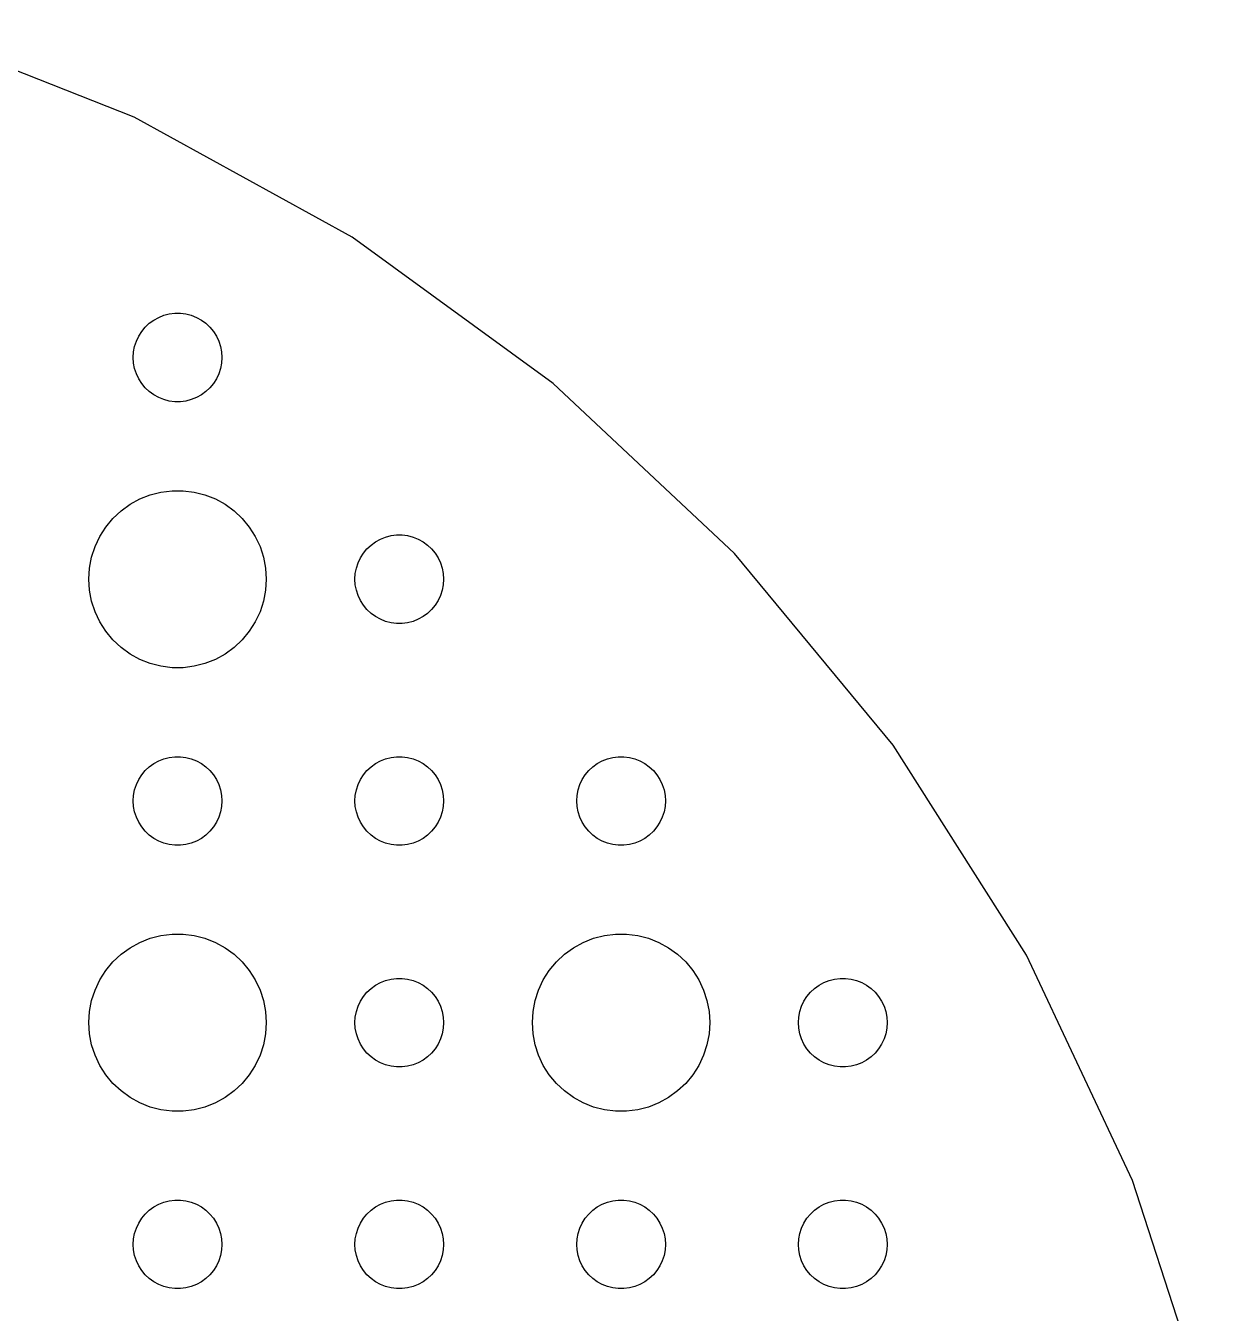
# Model space of a CAD drawing. Header units: metres. Extents: x -67 to 67, y -67 to 67.
# Drawn here: x 24.86 to 64.9, y 20.17 to 63.72 of the extents above; entities that cross this region are included whole.
import ezdxf

# ---------------------------------------------------------------- set-up
doc = ezdxf.new("R2010")
doc.units = ezdxf.units.M

msp = doc.modelspace()

# ---------------------------------------------------------------- linework, layer by layer
for p, q in [((28.5272, 60.6234), (20.7041, 63.7208)), ((35.9004, 56.57), (28.5272, 60.6234)), ((42.7074, 51.6244), (35.9004, 56.57)), ((28.9065, 53.5268), (29.0439, 53.6558)), ((29.0439, 53.6558), (29.1963, 53.7665)), ((29.1963, 53.7665), (29.3613, 53.8572)), ((29.3613, 53.8572), (29.5365, 53.9266)), ((29.5365, 53.9266), (29.7189, 53.9734)), ((29.7189, 53.9734), (29.9058, 53.997)), ((29.9058, 53.997), (30.0942, 53.997)), ((30.0942, 53.997), (30.2811, 53.9734)), ((30.2811, 53.9734), (30.4635, 53.9266)), ((30.4635, 53.9266), (30.6387, 53.8572)), ((30.6387, 53.8572), (30.8037, 53.7665)), ((30.8037, 53.7665), (30.9561, 53.6558)), ((30.9561, 53.6558), (31.0934, 53.5268)), ((28.6053, 53.0522), (28.6855, 53.2226)), ((28.6855, 53.2226), (28.7865, 53.3817)), ((28.7865, 53.3817), (28.9065, 53.5268)), ((31.0934, 53.5268), (31.2135, 53.3817)), ((31.2135, 53.3817), (31.3145, 53.2226)), ((31.3145, 53.2226), (31.3947, 53.0522)), ((28.5118, 52.688), (28.5471, 52.873)), ((28.5471, 52.873), (28.6053, 53.0522)), ((31.3947, 53.0522), (31.4529, 52.873)), ((31.4529, 52.873), (31.4882, 52.688)), ((28.5, 52.5), (28.5118, 52.688)), ((28.5118, 52.312), (28.5, 52.5)), ((28.5471, 52.127), (28.5118, 52.312)), ((31.4882, 52.312), (31.4529, 52.127)), ((31.4882, 52.688), (31.5, 52.5)), ((31.5, 52.5), (31.4882, 52.312)), ((28.6053, 51.9478), (28.5471, 52.127)), ((28.6855, 51.7774), (28.6053, 51.9478)), ((31.3947, 51.9478), (31.3145, 51.7774)), ((31.4529, 52.127), (31.3947, 51.9478)), ((28.7865, 51.6183), (28.6855, 51.7774)), ((28.9065, 51.4732), (28.7865, 51.6183)), ((29.0439, 51.3442), (28.9065, 51.4732)), ((31.0934, 51.4732), (30.9561, 51.3442)), ((31.2135, 51.6183), (31.0934, 51.4732)), ((31.3145, 51.7774), (31.2135, 51.6183)), ((48.8409, 45.8647), (42.7074, 51.6244)), ((29.1963, 51.2335), (29.0439, 51.3442)), ((29.3613, 51.1428), (29.1963, 51.2335)), ((29.5365, 51.0734), (29.3613, 51.1428)), ((29.7189, 51.0266), (29.5365, 51.0734)), ((29.9058, 51.003), (29.7189, 51.0266)), ((30.0942, 51.003), (29.9058, 51.003)), ((30.2811, 51.0266), (30.0942, 51.003)), ((30.4635, 51.0734), (30.2811, 51.0266)), ((30.6387, 51.1428), (30.4635, 51.0734)), ((30.8037, 51.2335), (30.6387, 51.1428)), ((30.9561, 51.3442), (30.8037, 51.2335)), ((29.0729, 47.8532), (29.4379, 47.9469)), ((29.4379, 47.9469), (29.8116, 47.9941)), ((29.8116, 47.9941), (30.1884, 47.9941)), ((30.1884, 47.9941), (30.5621, 47.9469)), ((30.5621, 47.9469), (30.927, 47.8532)), ((28.0877, 47.3115), (28.3925, 47.533)), ((28.3925, 47.533), (28.7227, 47.7145)), ((28.7227, 47.7145), (29.0729, 47.8532)), ((30.927, 47.8532), (31.2773, 47.7145)), ((31.2773, 47.7145), (31.6075, 47.533)), ((31.6075, 47.533), (31.9123, 47.3115)), ((27.5729, 46.7634), (27.8131, 47.0536)), ((27.8131, 47.0536), (28.0877, 47.3115)), ((31.9123, 47.3115), (32.1869, 47.0536)), ((32.1869, 47.0536), (32.427, 46.7634)), ((27.3711, 46.4453), (27.5729, 46.7634)), ((32.427, 46.7634), (32.6289, 46.4453)), ((27.2107, 46.1044), (27.3711, 46.4453)), ((32.6289, 46.4453), (32.7893, 46.1044)), ((36.5439, 46.1558), (36.6963, 46.2665)), ((36.6963, 46.2665), (36.8613, 46.3572)), ((36.8613, 46.3572), (37.0365, 46.4266)), ((37.0365, 46.4266), (37.2189, 46.4734)), ((37.2189, 46.4734), (37.4058, 46.497)), ((37.4058, 46.497), (37.5942, 46.497)), ((37.5942, 46.497), (37.7811, 46.4734)), ((37.7811, 46.4734), (37.9635, 46.4266)), ((37.9635, 46.4266), (38.1387, 46.3572)), ((38.1387, 46.3572), (38.3037, 46.2665)), ((38.3037, 46.2665), (38.4561, 46.1558)), ((27.0237, 45.376), (27.0942, 45.7461)), ((27.0942, 45.7461), (27.2107, 46.1044)), ((32.7893, 46.1044), (32.9057, 45.7461)), ((32.9057, 45.7461), (32.9763, 45.376)), ((36.1855, 45.7226), (36.2865, 45.8817)), ((36.2865, 45.8817), (36.4065, 46.0268)), ((36.4065, 46.0268), (36.5439, 46.1558)), ((38.4561, 46.1558), (38.5934, 46.0268)), ((38.5934, 46.0268), (38.7135, 45.8817)), ((38.7135, 45.8817), (38.8145, 45.7226)), ((54.2041, 39.3816), (48.8409, 45.8647)), ((27, 45), (27.0237, 45.376)), ((32.9763, 45.376), (33, 45)), ((36.0118, 45.188), (36.0471, 45.373)), ((36.0471, 45.373), (36.1053, 45.5522)), ((36.1053, 45.5522), (36.1855, 45.7226)), ((38.8145, 45.7226), (38.8947, 45.5522)), ((38.8947, 45.5522), (38.9529, 45.373)), ((38.9529, 45.373), (38.9882, 45.188)), ((27.0237, 44.624), (27, 45)), ((33, 45), (32.9763, 44.624)), ((36, 45), (36.0118, 45.188)), ((36.0118, 44.812), (36, 45)), ((38.9882, 45.188), (39, 45)), ((39, 45), (38.9882, 44.812)), ((27.0942, 44.2539), (27.0237, 44.624)), ((32.9763, 44.624), (32.9057, 44.2539)), ((36.0471, 44.627), (36.0118, 44.812)), ((36.1053, 44.4478), (36.0471, 44.627)), ((36.1855, 44.2774), (36.1053, 44.4478)), ((38.8947, 44.4478), (38.8145, 44.2774)), ((38.9529, 44.627), (38.8947, 44.4478)), ((38.9882, 44.812), (38.9529, 44.627)), ((27.2107, 43.8956), (27.0942, 44.2539)), ((32.9057, 44.2539), (32.7893, 43.8956)), ((36.2865, 44.1183), (36.1855, 44.2774)), ((36.4065, 43.9732), (36.2865, 44.1183)), ((38.7135, 44.1183), (38.5934, 43.9732)), ((38.8145, 44.2774), (38.7135, 44.1183)), ((27.3711, 43.5547), (27.2107, 43.8956)), ((27.5729, 43.2366), (27.3711, 43.5547)), ((32.6289, 43.5547), (32.427, 43.2366)), ((32.7893, 43.8956), (32.6289, 43.5547)), ((36.5439, 43.8442), (36.4065, 43.9732)), ((36.6963, 43.7335), (36.5439, 43.8442)), ((36.8613, 43.6428), (36.6963, 43.7335)), ((37.0365, 43.5734), (36.8613, 43.6428)), ((37.2189, 43.5266), (37.0365, 43.5734)), ((37.9635, 43.5734), (37.7811, 43.5266)), ((38.1387, 43.6428), (37.9635, 43.5734)), ((38.3037, 43.7335), (38.1387, 43.6428)), ((38.4561, 43.8442), (38.3037, 43.7335)), ((38.5934, 43.9732), (38.4561, 43.8442)), ((27.8131, 42.9464), (27.5729, 43.2366)), ((32.427, 43.2366), (32.1869, 42.9464)), ((37.4058, 43.503), (37.2189, 43.5266)), ((37.5942, 43.503), (37.4058, 43.503)), ((37.7811, 43.5266), (37.5942, 43.503)), ((28.0877, 42.6885), (27.8131, 42.9464)), ((28.3925, 42.467), (28.0877, 42.6885)), ((31.9123, 42.6885), (31.6075, 42.467)), ((32.1869, 42.9464), (31.9123, 42.6885)), ((28.7227, 42.2855), (28.3925, 42.467)), ((29.0729, 42.1468), (28.7227, 42.2855)), ((31.2773, 42.2855), (30.927, 42.1468)), ((31.6075, 42.467), (31.2773, 42.2855)), ((29.4379, 42.0531), (29.0729, 42.1468)), ((29.8116, 42.0059), (29.4379, 42.0531)), ((30.1884, 42.0059), (29.8116, 42.0059)), ((30.5621, 42.0531), (30.1884, 42.0059)), ((30.927, 42.1468), (30.5621, 42.0531)), ((58.7125, 32.2775), (54.2041, 39.3816)), ((29.0439, 38.6558), (29.1963, 38.7665)), ((29.1963, 38.7665), (29.3613, 38.8572)), ((29.3613, 38.8572), (29.5365, 38.9266)), ((29.5365, 38.9266), (29.7189, 38.9734)), ((29.7189, 38.9734), (29.9058, 38.997)), ((29.9058, 38.997), (30.0942, 38.997)), ((30.0942, 38.997), (30.2811, 38.9734)), ((30.2811, 38.9734), (30.4635, 38.9266)), ((30.4635, 38.9266), (30.6387, 38.8572)), ((30.6387, 38.8572), (30.8037, 38.7665)), ((30.8037, 38.7665), (30.9561, 38.6558)), ((36.5439, 38.6558), (36.6963, 38.7665)), ((36.6963, 38.7665), (36.8613, 38.8572)), ((36.8613, 38.8572), (37.0365, 38.9266)), ((37.0365, 38.9266), (37.2189, 38.9734)), ((37.2189, 38.9734), (37.4058, 38.997)), ((37.4058, 38.997), (37.5942, 38.997)), ((37.5942, 38.997), (37.7811, 38.9734)), ((37.7811, 38.9734), (37.9635, 38.9266)), ((37.9635, 38.9266), (38.1387, 38.8572)), ((38.1387, 38.8572), (38.3037, 38.7665)), ((38.3037, 38.7665), (38.4561, 38.6558)), ((44.0439, 38.6558), (44.1963, 38.7665)), ((44.1963, 38.7665), (44.3613, 38.8572)), ((44.3613, 38.8572), (44.5365, 38.9266)), ((44.5365, 38.9266), (44.7189, 38.9734)), ((44.7189, 38.9734), (44.9058, 38.997)), ((44.9058, 38.997), (45.0942, 38.997)), ((45.0942, 38.997), (45.2811, 38.9734)), ((45.2811, 38.9734), (45.4635, 38.9266)), ((45.4635, 38.9266), (45.6387, 38.8572)), ((45.6387, 38.8572), (45.8037, 38.7665)), ((45.8037, 38.7665), (45.9561, 38.6558)), ((28.6855, 38.2226), (28.7865, 38.3817)), ((28.7865, 38.3817), (28.9065, 38.5268)), ((28.9065, 38.5268), (29.0439, 38.6558)), ((30.9561, 38.6558), (31.0934, 38.5268)), ((31.0934, 38.5268), (31.2135, 38.3817)), ((31.2135, 38.3817), (31.3145, 38.2226)), ((36.1855, 38.2226), (36.2865, 38.3817)), ((36.2865, 38.3817), (36.4065, 38.5268)), ((36.4065, 38.5268), (36.5439, 38.6558)), ((38.4561, 38.6558), (38.5934, 38.5268)), ((38.5934, 38.5268), (38.7135, 38.3817)), ((38.7135, 38.3817), (38.8145, 38.2226)), ((43.6855, 38.2226), (43.7865, 38.3817)), ((43.7865, 38.3817), (43.9065, 38.5268)), ((43.9065, 38.5268), (44.0439, 38.6558)), ((45.9561, 38.6558), (46.0934, 38.5268)), ((46.0934, 38.5268), (46.2135, 38.3817)), ((46.2135, 38.3817), (46.3145, 38.2226)), ((28.5471, 37.873), (28.6053, 38.0522)), ((28.6053, 38.0522), (28.6855, 38.2226)), ((31.3145, 38.2226), (31.3947, 38.0522)), ((31.3947, 38.0522), (31.4529, 37.873)), ((36.0471, 37.873), (36.1053, 38.0522)), ((36.1053, 38.0522), (36.1855, 38.2226)), ((38.8145, 38.2226), (38.8947, 38.0522)), ((38.8947, 38.0522), (38.9529, 37.873)), ((43.5471, 37.873), (43.6053, 38.0522)), ((43.6053, 38.0522), (43.6855, 38.2226)), ((46.3145, 38.2226), (46.3947, 38.0522)), ((46.3947, 38.0522), (46.4529, 37.873)), ((28.5, 37.5), (28.5118, 37.688)), ((28.5118, 37.312), (28.5, 37.5)), ((28.5118, 37.688), (28.5471, 37.873)), ((31.4529, 37.873), (31.4882, 37.688)), ((31.4882, 37.688), (31.5, 37.5)), ((31.5, 37.5), (31.4882, 37.312)), ((36, 37.5), (36.0118, 37.688)), ((36.0118, 37.312), (36, 37.5)), ((36.0118, 37.688), (36.0471, 37.873)), ((38.9529, 37.873), (38.9882, 37.688)), ((38.9882, 37.688), (39, 37.5)), ((39, 37.5), (38.9882, 37.312)), ((43.5, 37.5), (43.5118, 37.688)), ((43.5118, 37.312), (43.5, 37.5)), ((43.5118, 37.688), (43.5471, 37.873)), ((46.4529, 37.873), (46.4882, 37.688)), ((46.4882, 37.688), (46.5, 37.5)), ((46.5, 37.5), (46.4882, 37.312)), ((28.5471, 37.127), (28.5118, 37.312)), ((28.6053, 36.9478), (28.5471, 37.127)), ((31.4529, 37.127), (31.3947, 36.9478)), ((31.4882, 37.312), (31.4529, 37.127)), ((36.0471, 37.127), (36.0118, 37.312)), ((36.1053, 36.9478), (36.0471, 37.127)), ((38.9529, 37.127), (38.8947, 36.9478)), ((38.9882, 37.312), (38.9529, 37.127)), ((43.5471, 37.127), (43.5118, 37.312)), ((43.6053, 36.9478), (43.5471, 37.127)), ((46.4529, 37.127), (46.3947, 36.9478)), ((46.4882, 37.312), (46.4529, 37.127)), ((28.6855, 36.7774), (28.6053, 36.9478)), ((28.7865, 36.6183), (28.6855, 36.7774)), ((28.9065, 36.4732), (28.7865, 36.6183)), ((31.2135, 36.6183), (31.0934, 36.4732)), ((31.3145, 36.7774), (31.2135, 36.6183)), ((31.3947, 36.9478), (31.3145, 36.7774)), ((36.1855, 36.7774), (36.1053, 36.9478)), ((36.2865, 36.6183), (36.1855, 36.7774)), ((36.4065, 36.4732), (36.2865, 36.6183)), ((38.7135, 36.6183), (38.5934, 36.4732)), ((38.8145, 36.7774), (38.7135, 36.6183)), ((38.8947, 36.9478), (38.8145, 36.7774)), ((43.6855, 36.7774), (43.6053, 36.9478)), ((43.7865, 36.6183), (43.6855, 36.7774)), ((43.9065, 36.4732), (43.7865, 36.6183)), ((46.2135, 36.6183), (46.0934, 36.4732)), ((46.3145, 36.7774), (46.2135, 36.6183)), ((46.3947, 36.9478), (46.3145, 36.7774)), ((29.0439, 36.3442), (28.9065, 36.4732)), ((29.1963, 36.2335), (29.0439, 36.3442)), ((29.3613, 36.1428), (29.1963, 36.2335)), ((30.8037, 36.2335), (30.6387, 36.1428)), ((30.9561, 36.3442), (30.8037, 36.2335)), ((31.0934, 36.4732), (30.9561, 36.3442)), ((36.5439, 36.3442), (36.4065, 36.4732)), ((36.6963, 36.2335), (36.5439, 36.3442)), ((36.8613, 36.1428), (36.6963, 36.2335)), ((38.3037, 36.2335), (38.1387, 36.1428)), ((38.4561, 36.3442), (38.3037, 36.2335)), ((38.5934, 36.4732), (38.4561, 36.3442)), ((44.0439, 36.3442), (43.9065, 36.4732)), ((44.1963, 36.2335), (44.0439, 36.3442)), ((44.3613, 36.1428), (44.1963, 36.2335)), ((45.8037, 36.2335), (45.6387, 36.1428)), ((45.9561, 36.3442), (45.8037, 36.2335)), ((46.0934, 36.4732), (45.9561, 36.3442)), ((29.5365, 36.0734), (29.3613, 36.1428)), ((29.7189, 36.0266), (29.5365, 36.0734)), ((29.9058, 36.003), (29.7189, 36.0266)), ((30.0942, 36.003), (29.9058, 36.003)), ((30.2811, 36.0266), (30.0942, 36.003)), ((30.4635, 36.0734), (30.2811, 36.0266)), ((30.6387, 36.1428), (30.4635, 36.0734)), ((37.0365, 36.0734), (36.8613, 36.1428)), ((37.2189, 36.0266), (37.0365, 36.0734)), ((37.4058, 36.003), (37.2189, 36.0266)), ((37.5942, 36.003), (37.4058, 36.003)), ((37.7811, 36.0266), (37.5942, 36.003)), ((37.9635, 36.0734), (37.7811, 36.0266)), ((38.1387, 36.1428), (37.9635, 36.0734)), ((44.5365, 36.0734), (44.3613, 36.1428)), ((44.7189, 36.0266), (44.5365, 36.0734)), ((44.9058, 36.003), (44.7189, 36.0266)), ((45.0942, 36.003), (44.9058, 36.003)), ((45.2811, 36.0266), (45.0942, 36.003)), ((45.4635, 36.0734), (45.2811, 36.0266)), ((45.6387, 36.1428), (45.4635, 36.0734)), ((28.3925, 32.533), (28.7227, 32.7145)), ((28.7227, 32.7145), (29.0729, 32.8532)), ((29.0729, 32.8532), (29.4379, 32.9469)), ((29.4379, 32.9469), (29.8116, 32.9941)), ((29.8116, 32.9941), (30.1884, 32.9941)), ((30.1884, 32.9941), (30.5621, 32.9469)), ((30.5621, 32.9469), (30.927, 32.8532)), ((30.927, 32.8532), (31.2773, 32.7145)), ((31.2773, 32.7145), (31.6075, 32.533)), ((43.3925, 32.533), (43.7227, 32.7145)), ((43.7227, 32.7145), (44.0729, 32.8532)), ((44.0729, 32.8532), (44.4379, 32.9469)), ((44.4379, 32.9469), (44.8116, 32.9941)), ((44.8116, 32.9941), (45.1884, 32.9941)), ((45.1884, 32.9941), (45.5621, 32.9469)), ((45.5621, 32.9469), (45.927, 32.8532)), ((45.927, 32.8532), (46.2773, 32.7145)), ((46.2773, 32.7145), (46.6075, 32.533)), ((27.8131, 32.0536), (28.0877, 32.3115)), ((28.0877, 32.3115), (28.3925, 32.533)), ((31.6075, 32.533), (31.9123, 32.3115)), ((31.9123, 32.3115), (32.1869, 32.0536)), ((42.8131, 32.0536), (43.0877, 32.3115)), ((43.0877, 32.3115), (43.3925, 32.533)), ((46.6075, 32.533), (46.9123, 32.3115)), ((46.9123, 32.3115), (47.1869, 32.0536)), ((62.295, 24.6643), (58.7125, 32.2775)), ((27.5729, 31.7634), (27.8131, 32.0536)), ((32.1869, 32.0536), (32.427, 31.7634)), ((42.5729, 31.7634), (42.8131, 32.0536)), ((47.1869, 32.0536), (47.427, 31.7634)), ((27.2107, 31.1044), (27.3711, 31.4453)), ((27.3711, 31.4453), (27.5729, 31.7634)), ((32.427, 31.7634), (32.6289, 31.4453)), ((32.6289, 31.4453), (32.7893, 31.1044)), ((36.6963, 31.2665), (36.8613, 31.3572)), ((36.8613, 31.3572), (37.0365, 31.4266)), ((37.0365, 31.4266), (37.2189, 31.4734)), ((37.2189, 31.4734), (37.4058, 31.497)), ((37.4058, 31.497), (37.5942, 31.497)), ((37.5942, 31.497), (37.7811, 31.4734)), ((37.7811, 31.4734), (37.9635, 31.4266)), ((37.9635, 31.4266), (38.1387, 31.3572)), ((38.1387, 31.3572), (38.3037, 31.2665)), ((42.2107, 31.1044), (42.3711, 31.4453)), ((42.3711, 31.4453), (42.5729, 31.7634)), ((47.427, 31.7634), (47.6289, 31.4453)), ((47.6289, 31.4453), (47.7893, 31.1044)), ((51.6963, 31.2665), (51.8613, 31.3572)), ((51.8613, 31.3572), (52.0365, 31.4266)), ((52.0365, 31.4266), (52.2189, 31.4734)), ((52.2189, 31.4734), (52.4058, 31.497)), ((52.4058, 31.497), (52.5942, 31.497)), ((52.5942, 31.497), (52.7811, 31.4734)), ((52.7811, 31.4734), (52.9635, 31.4266)), ((52.9635, 31.4266), (53.1387, 31.3572)), ((53.1387, 31.3572), (53.3037, 31.2665)), ((27.0942, 30.7461), (27.2107, 31.1044)), ((32.7893, 31.1044), (32.9057, 30.7461)), ((36.2865, 30.8817), (36.4065, 31.0268)), ((36.4065, 31.0268), (36.5439, 31.1558)), ((36.5439, 31.1558), (36.6963, 31.2665)), ((38.3037, 31.2665), (38.4561, 31.1558)), ((38.4561, 31.1558), (38.5934, 31.0268)), ((38.5934, 31.0268), (38.7135, 30.8817)), ((42.0942, 30.7461), (42.2107, 31.1044)), ((47.7893, 31.1044), (47.9057, 30.7461)), ((51.2865, 30.8817), (51.4065, 31.0268)), ((51.4065, 31.0268), (51.5439, 31.1558)), ((51.5439, 31.1558), (51.6963, 31.2665)), ((53.3037, 31.2665), (53.4561, 31.1558)), ((53.4561, 31.1558), (53.5934, 31.0268)), ((53.5934, 31.0268), (53.7135, 30.8817)), ((27.0237, 30.376), (27.0942, 30.7461)), ((32.9057, 30.7461), (32.9763, 30.376)), ((36.0471, 30.373), (36.1053, 30.5522)), ((36.1053, 30.5522), (36.1855, 30.7226)), ((36.1855, 30.7226), (36.2865, 30.8817)), ((38.7135, 30.8817), (38.8145, 30.7226)), ((38.8145, 30.7226), (38.8947, 30.5522)), ((38.8947, 30.5522), (38.9529, 30.373)), ((42.0237, 30.376), (42.0942, 30.7461)), ((47.9057, 30.7461), (47.9763, 30.376)), ((51.0471, 30.373), (51.1053, 30.5522)), ((51.1053, 30.5522), (51.1855, 30.7226)), ((51.1855, 30.7226), (51.2865, 30.8817)), ((53.7135, 30.8817), (53.8145, 30.7226)), ((53.8145, 30.7226), (53.8947, 30.5522)), ((53.8947, 30.5522), (53.9529, 30.373)), ((27, 30), (27.0237, 30.376)), ((32.9763, 30.376), (33, 30)), ((36, 30), (36.0118, 30.188)), ((36.0118, 30.188), (36.0471, 30.373)), ((38.9529, 30.373), (38.9882, 30.188)), ((38.9882, 30.188), (39, 30)), ((42, 30), (42.0237, 30.376)), ((47.9763, 30.376), (48, 30)), ((51, 30), (51.0118, 30.188)), ((51.0118, 30.188), (51.0471, 30.373)), ((53.9529, 30.373), (53.9882, 30.188)), ((53.9882, 30.188), (54, 30)), ((27.0237, 29.624), (27, 30)), ((27.0942, 29.2539), (27.0237, 29.624)), ((32.9763, 29.624), (32.9057, 29.2539)), ((33, 30), (32.9763, 29.624)), ((36.0118, 29.812), (36, 30)), ((36.0471, 29.627), (36.0118, 29.812)), ((36.1053, 29.4478), (36.0471, 29.627)), ((38.9529, 29.627), (38.8947, 29.4478)), ((38.9882, 29.812), (38.9529, 29.627)), ((39, 30), (38.9882, 29.812)), ((42.0237, 29.624), (42, 30)), ((42.0942, 29.2539), (42.0237, 29.624)), ((47.9763, 29.624), (47.9057, 29.2539)), ((48, 30), (47.9763, 29.624)), ((51.0118, 29.812), (51, 30)), ((51.0471, 29.627), (51.0118, 29.812)), ((51.1053, 29.4478), (51.0471, 29.627)), ((53.9529, 29.627), (53.8947, 29.4478)), ((53.9882, 29.812), (53.9529, 29.627)), ((54, 30), (53.9882, 29.812)), ((27.2107, 28.8956), (27.0942, 29.2539)), ((32.9057, 29.2539), (32.7893, 28.8956)), ((36.1855, 29.2774), (36.1053, 29.4478)), ((36.2865, 29.1183), (36.1855, 29.2774)), ((38.8145, 29.2774), (38.7135, 29.1183)), ((38.8947, 29.4478), (38.8145, 29.2774)), ((42.2107, 28.8956), (42.0942, 29.2539)), ((47.9057, 29.2539), (47.7893, 28.8956)), ((51.1855, 29.2774), (51.1053, 29.4478)), ((51.2865, 29.1183), (51.1855, 29.2774)), ((53.8145, 29.2774), (53.7135, 29.1183)), ((53.8947, 29.4478), (53.8145, 29.2774)), ((27.3711, 28.5547), (27.2107, 28.8956)), ((32.7893, 28.8956), (32.6289, 28.5547)), ((36.4065, 28.9732), (36.2865, 29.1183)), ((36.5439, 28.8442), (36.4065, 28.9732)), ((36.6963, 28.7335), (36.5439, 28.8442)), ((38.4561, 28.8442), (38.3037, 28.7335)), ((38.5934, 28.9732), (38.4561, 28.8442)), ((38.7135, 29.1183), (38.5934, 28.9732)), ((42.3711, 28.5547), (42.2107, 28.8956)), ((47.7893, 28.8956), (47.6289, 28.5547)), ((51.4065, 28.9732), (51.2865, 29.1183)), ((51.5439, 28.8442), (51.4065, 28.9732)), ((51.6963, 28.7335), (51.5439, 28.8442)), ((53.4561, 28.8442), (53.3037, 28.7335)), ((53.5934, 28.9732), (53.4561, 28.8442)), ((53.7135, 29.1183), (53.5934, 28.9732)), ((27.5729, 28.2366), (27.3711, 28.5547)), ((32.6289, 28.5547), (32.427, 28.2366)), ((36.8613, 28.6427), (36.6963, 28.7335)), ((37.0365, 28.5734), (36.8613, 28.6427)), ((37.2189, 28.5266), (37.0365, 28.5734)), ((37.4058, 28.503), (37.2189, 28.5266)), ((37.5942, 28.503), (37.4058, 28.503)), ((37.7811, 28.5266), (37.5942, 28.503)), ((37.9635, 28.5734), (37.7811, 28.5266)), ((38.1387, 28.6427), (37.9635, 28.5734)), ((38.3037, 28.7335), (38.1387, 28.6427)), ((42.5729, 28.2366), (42.3711, 28.5547)), ((47.6289, 28.5547), (47.427, 28.2366)), ((51.8613, 28.6427), (51.6963, 28.7335)), ((52.0365, 28.5734), (51.8613, 28.6427)), ((52.2189, 28.5266), (52.0365, 28.5734)), ((52.4058, 28.503), (52.2189, 28.5266)), ((52.5942, 28.503), (52.4058, 28.503)), ((52.7811, 28.5266), (52.5942, 28.503)), ((52.9635, 28.5734), (52.7811, 28.5266)), ((53.1387, 28.6427), (52.9635, 28.5734)), ((53.3037, 28.7335), (53.1387, 28.6427)), ((27.8131, 27.9464), (27.5729, 28.2366)), ((28.0877, 27.6884), (27.8131, 27.9464)), ((32.1869, 27.9464), (31.9123, 27.6884)), ((32.427, 28.2366), (32.1869, 27.9464)), ((42.8131, 27.9464), (42.5729, 28.2366)), ((43.0877, 27.6884), (42.8131, 27.9464)), ((47.1869, 27.9464), (46.9123, 27.6884)), ((47.427, 28.2366), (47.1869, 27.9464)), ((28.3925, 27.467), (28.0877, 27.6884)), ((28.7227, 27.2855), (28.3925, 27.467)), ((31.6075, 27.467), (31.2773, 27.2855)), ((31.9123, 27.6884), (31.6075, 27.467)), ((43.3925, 27.467), (43.0877, 27.6884)), ((43.7227, 27.2855), (43.3925, 27.467)), ((46.6075, 27.467), (46.2773, 27.2855)), ((46.9123, 27.6884), (46.6075, 27.467)), ((29.0729, 27.1468), (28.7227, 27.2855)), ((29.4379, 27.0531), (29.0729, 27.1468)), ((29.8116, 27.0059), (29.4379, 27.0531)), ((30.1884, 27.0059), (29.8116, 27.0059)), ((30.5621, 27.0531), (30.1884, 27.0059)), ((30.927, 27.1468), (30.5621, 27.0531)), ((31.2773, 27.2855), (30.927, 27.1468)), ((44.0729, 27.1468), (43.7227, 27.2855)), ((44.4379, 27.0531), (44.0729, 27.1468)), ((44.8116, 27.0059), (44.4379, 27.0531)), ((45.1884, 27.0059), (44.8116, 27.0059)), ((45.5621, 27.0531), (45.1884, 27.0059)), ((45.927, 27.1468), (45.5621, 27.0531)), ((46.2773, 27.2855), (45.927, 27.1468)), ((64.8951, 16.6622), (62.295, 24.6643)), ((29.5365, 23.9266), (29.7189, 23.9734)), ((29.7189, 23.9734), (29.9058, 23.997)), ((29.9058, 23.997), (30.0942, 23.997)), ((30.0942, 23.997), (30.2811, 23.9734)), ((30.2811, 23.9734), (30.4635, 23.9266)), ((37.0365, 23.9266), (37.2189, 23.9734)), ((37.2189, 23.9734), (37.4058, 23.997)), ((37.4058, 23.997), (37.5942, 23.997)), ((37.5942, 23.997), (37.7811, 23.9734)), ((37.7811, 23.9734), (37.9635, 23.9266)), ((44.5365, 23.9266), (44.7189, 23.9734)), ((44.7189, 23.9734), (44.9058, 23.997)), ((44.9058, 23.997), (45.0942, 23.997)), ((45.0942, 23.997), (45.2811, 23.9734)), ((45.2811, 23.9734), (45.4635, 23.9266)), ((52.0365, 23.9266), (52.2189, 23.9734)), ((52.2189, 23.9734), (52.4058, 23.997)), ((52.4058, 23.997), (52.5942, 23.997)), ((52.5942, 23.997), (52.7811, 23.9734)), ((52.7811, 23.9734), (52.9635, 23.9266)), ((28.7865, 23.3817), (28.9065, 23.5268)), ((28.9065, 23.5268), (29.0439, 23.6558)), ((29.0439, 23.6558), (29.1963, 23.7665)), ((29.1963, 23.7665), (29.3613, 23.8572)), ((29.3613, 23.8572), (29.5365, 23.9266)), ((30.4635, 23.9266), (30.6387, 23.8572)), ((30.6387, 23.8572), (30.8037, 23.7665)), ((30.8037, 23.7665), (30.9561, 23.6558)), ((30.9561, 23.6558), (31.0934, 23.5268)), ((31.0934, 23.5268), (31.2135, 23.3817)), ((36.2865, 23.3817), (36.4065, 23.5268)), ((36.4065, 23.5268), (36.5439, 23.6558)), ((36.5439, 23.6558), (36.6963, 23.7665)), ((36.6963, 23.7665), (36.8613, 23.8572)), ((36.8613, 23.8572), (37.0365, 23.9266)), ((37.9635, 23.9266), (38.1387, 23.8572)), ((38.1387, 23.8572), (38.3037, 23.7665)), ((38.3037, 23.7665), (38.4561, 23.6558)), ((38.4561, 23.6558), (38.5934, 23.5268)), ((38.5934, 23.5268), (38.7135, 23.3817)), ((43.7865, 23.3817), (43.9065, 23.5268)), ((43.9065, 23.5268), (44.0439, 23.6558)), ((44.0439, 23.6558), (44.1963, 23.7665)), ((44.1963, 23.7665), (44.3613, 23.8572)), ((44.3613, 23.8572), (44.5365, 23.9266)), ((45.4635, 23.9266), (45.6387, 23.8572)), ((45.6387, 23.8572), (45.8037, 23.7665)), ((45.8037, 23.7665), (45.9561, 23.6558)), ((45.9561, 23.6558), (46.0934, 23.5268)), ((46.0934, 23.5268), (46.2135, 23.3817)), ((51.2865, 23.3817), (51.4065, 23.5268)), ((51.4065, 23.5268), (51.5439, 23.6558)), ((51.5439, 23.6558), (51.6963, 23.7665)), ((51.6963, 23.7665), (51.8613, 23.8572)), ((51.8613, 23.8572), (52.0365, 23.9266)), ((52.9635, 23.9266), (53.1387, 23.8572)), ((53.1387, 23.8572), (53.3037, 23.7665)), ((53.3037, 23.7665), (53.4561, 23.6558)), ((53.4561, 23.6558), (53.5934, 23.5268)), ((53.5934, 23.5268), (53.7135, 23.3817)), ((28.6053, 23.0522), (28.6855, 23.2226)), ((28.6855, 23.2226), (28.7865, 23.3817)), ((31.2135, 23.3817), (31.3145, 23.2226)), ((31.3145, 23.2226), (31.3947, 23.0522)), ((36.1053, 23.0522), (36.1855, 23.2226)), ((36.1855, 23.2226), (36.2865, 23.3817)), ((38.7135, 23.3817), (38.8145, 23.2226)), ((38.8145, 23.2226), (38.8947, 23.0522)), ((43.6053, 23.0522), (43.6855, 23.2226)), ((43.6855, 23.2226), (43.7865, 23.3817)), ((46.2135, 23.3817), (46.3145, 23.2226)), ((46.3145, 23.2226), (46.3947, 23.0522)), ((51.1053, 23.0522), (51.1855, 23.2226)), ((51.1855, 23.2226), (51.2865, 23.3817)), ((53.7135, 23.3817), (53.8145, 23.2226)), ((53.8145, 23.2226), (53.8947, 23.0522)), ((28.5, 22.5), (28.5118, 22.688)), ((28.5118, 22.688), (28.5471, 22.873)), ((28.5471, 22.873), (28.6053, 23.0522)), ((31.3947, 23.0522), (31.4529, 22.873)), ((31.4529, 22.873), (31.4882, 22.688)), ((31.4882, 22.688), (31.5, 22.5)), ((36, 22.5), (36.0118, 22.688)), ((36.0118, 22.688), (36.0471, 22.873)), ((36.0471, 22.873), (36.1053, 23.0522)), ((38.8947, 23.0522), (38.9529, 22.873)), ((38.9529, 22.873), (38.9882, 22.688)), ((38.9882, 22.688), (39, 22.5)), ((43.5, 22.5), (43.5118, 22.688)), ((43.5118, 22.688), (43.5471, 22.873)), ((43.5471, 22.873), (43.6053, 23.0522)), ((46.3947, 23.0522), (46.4529, 22.873)), ((46.4529, 22.873), (46.4882, 22.688)), ((46.4882, 22.688), (46.5, 22.5)), ((51, 22.5), (51.0118, 22.688)), ((51.0118, 22.688), (51.0471, 22.873)), ((51.0471, 22.873), (51.1053, 23.0522)), ((53.8947, 23.0522), (53.9529, 22.873)), ((53.9529, 22.873), (53.9882, 22.688)), ((53.9882, 22.688), (54, 22.5)), ((28.5118, 22.312), (28.5, 22.5)), ((28.5471, 22.127), (28.5118, 22.312)), ((31.4882, 22.312), (31.4529, 22.127)), ((31.5, 22.5), (31.4882, 22.312)), ((36.0118, 22.312), (36, 22.5)), ((36.0471, 22.127), (36.0118, 22.312)), ((38.9882, 22.312), (38.9529, 22.127)), ((39, 22.5), (38.9882, 22.312)), ((43.5118, 22.312), (43.5, 22.5)), ((43.5471, 22.127), (43.5118, 22.312)), ((46.4882, 22.312), (46.4529, 22.127)), ((46.5, 22.5), (46.4882, 22.312)), ((51.0118, 22.312), (51, 22.5)), ((51.0471, 22.127), (51.0118, 22.312)), ((53.9882, 22.312), (53.9529, 22.127)), ((54, 22.5), (53.9882, 22.312)), ((28.6053, 21.9478), (28.5471, 22.127)), ((28.6855, 21.7774), (28.6053, 21.9478)), ((28.7865, 21.6183), (28.6855, 21.7774)), ((31.3145, 21.7774), (31.2135, 21.6183)), ((31.3947, 21.9478), (31.3145, 21.7774)), ((31.4529, 22.127), (31.3947, 21.9478)), ((36.1053, 21.9478), (36.0471, 22.127)), ((36.1855, 21.7774), (36.1053, 21.9478)), ((36.2865, 21.6183), (36.1855, 21.7774)), ((38.8145, 21.7774), (38.7135, 21.6183)), ((38.8947, 21.9478), (38.8145, 21.7774)), ((38.9529, 22.127), (38.8947, 21.9478)), ((43.6053, 21.9478), (43.5471, 22.127)), ((43.6855, 21.7774), (43.6053, 21.9478)), ((43.7865, 21.6183), (43.6855, 21.7774)), ((46.3145, 21.7774), (46.2135, 21.6183)), ((46.3947, 21.9478), (46.3145, 21.7774)), ((46.4529, 22.127), (46.3947, 21.9478)), ((51.1053, 21.9478), (51.0471, 22.127)), ((51.1855, 21.7774), (51.1053, 21.9478)), ((51.2865, 21.6183), (51.1855, 21.7774)), ((53.8145, 21.7774), (53.7135, 21.6183)), ((53.8947, 21.9478), (53.8145, 21.7774)), ((53.9529, 22.127), (53.8947, 21.9478)), ((28.9065, 21.4732), (28.7865, 21.6183)), ((29.0439, 21.3442), (28.9065, 21.4732)), ((29.1963, 21.2335), (29.0439, 21.3442)), ((30.9561, 21.3442), (30.8037, 21.2335)), ((31.0934, 21.4732), (30.9561, 21.3442)), ((31.2135, 21.6183), (31.0934, 21.4732)), ((36.4065, 21.4732), (36.2865, 21.6183)), ((36.5439, 21.3442), (36.4065, 21.4732)), ((36.6963, 21.2335), (36.5439, 21.3442)), ((38.4561, 21.3442), (38.3037, 21.2335)), ((38.5934, 21.4732), (38.4561, 21.3442)), ((38.7135, 21.6183), (38.5934, 21.4732)), ((43.9065, 21.4732), (43.7865, 21.6183)), ((44.0439, 21.3442), (43.9065, 21.4732)), ((44.1963, 21.2335), (44.0439, 21.3442)), ((45.9561, 21.3442), (45.8037, 21.2335)), ((46.0934, 21.4732), (45.9561, 21.3442)), ((46.2135, 21.6183), (46.0934, 21.4732)), ((51.4065, 21.4732), (51.2865, 21.6183)), ((51.5439, 21.3442), (51.4065, 21.4732)), ((51.6963, 21.2335), (51.5439, 21.3442)), ((53.4561, 21.3442), (53.3037, 21.2335)), ((53.5934, 21.4732), (53.4561, 21.3442)), ((53.7135, 21.6183), (53.5934, 21.4732)), ((29.3613, 21.1427), (29.1963, 21.2335)), ((29.5365, 21.0734), (29.3613, 21.1427)), ((29.7189, 21.0266), (29.5365, 21.0734)), ((29.9058, 21.003), (29.7189, 21.0266)), ((30.0942, 21.003), (29.9058, 21.003)), ((30.2811, 21.0266), (30.0942, 21.003)), ((30.4635, 21.0734), (30.2811, 21.0266)), ((30.6387, 21.1427), (30.4635, 21.0734)), ((30.8037, 21.2335), (30.6387, 21.1427)), ((36.8613, 21.1427), (36.6963, 21.2335)), ((37.0365, 21.0734), (36.8613, 21.1427)), ((37.2189, 21.0266), (37.0365, 21.0734)), ((37.4058, 21.003), (37.2189, 21.0266)), ((37.5942, 21.003), (37.4058, 21.003)), ((37.7811, 21.0266), (37.5942, 21.003)), ((37.9635, 21.0734), (37.7811, 21.0266)), ((38.1387, 21.1427), (37.9635, 21.0734)), ((38.3037, 21.2335), (38.1387, 21.1427)), ((44.3613, 21.1427), (44.1963, 21.2335)), ((44.5365, 21.0734), (44.3613, 21.1427)), ((44.7189, 21.0266), (44.5365, 21.0734)), ((44.9058, 21.003), (44.7189, 21.0266)), ((45.0942, 21.003), (44.9058, 21.003)), ((45.2811, 21.0266), (45.0942, 21.003)), ((45.4635, 21.0734), (45.2811, 21.0266)), ((45.6387, 21.1427), (45.4635, 21.0734)), ((45.8037, 21.2335), (45.6387, 21.1427)), ((51.8613, 21.1427), (51.6963, 21.2335)), ((52.0365, 21.0734), (51.8613, 21.1427)), ((52.2189, 21.0266), (52.0365, 21.0734)), ((52.4058, 21.003), (52.2189, 21.0266)), ((52.5942, 21.003), (52.4058, 21.003)), ((52.7811, 21.0266), (52.5942, 21.003)), ((52.9635, 21.0734), (52.7811, 21.0266)), ((53.1387, 21.1427), (52.9635, 21.0734)), ((53.3037, 21.2335), (53.1387, 21.1427))]:
    msp.add_line(p, q)

doc.saveas('drawing.dxf')
